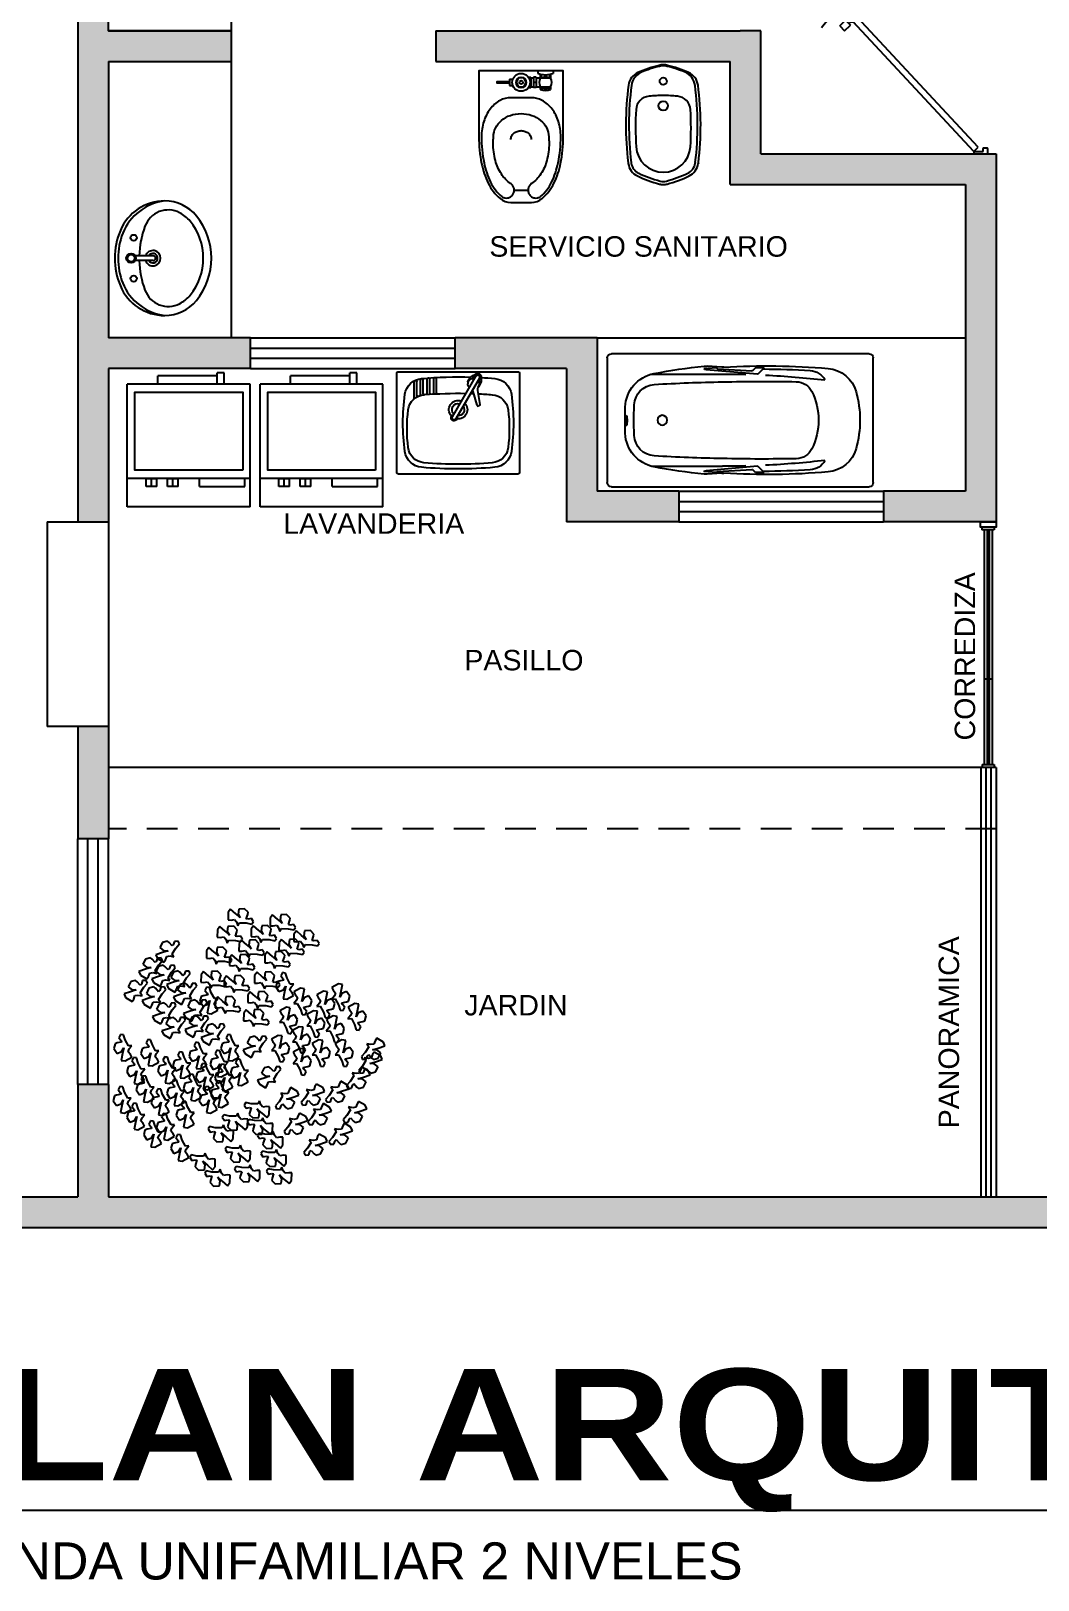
# Model space of a CAD drawing. Header units: inches. Extents: x -370 to 18, y -197 to 199.
# Drawn here: x -100.06 to -95.14, y -26.18 to -18.61 of the extents above; entities that cross this region are included whole.
import ezdxf

# ---------------------------------------------------------------- set-up
doc = ezdxf.new("R2010")
doc.units = ezdxf.units.IN
doc.header["$MEASUREMENT"] = 0
doc.linetypes.add('DASHED', pattern=[0.75, 0.5, -0.25])
doc.linetypes.add('RAYITAS', pattern=[0.375, 0.25, -0.125])
for name, color, linetype in [('artefactos', 1, 'Continuous'), ('aux2', 194, 'Continuous'), ('MUEBLES', 7, 'Continuous'), ('vent', 3, 'Continuous')]:
    doc.layers.add(name, color=color, linetype=linetype)
doc.styles.add('1', font='arial.ttf')
doc.styles.add('2', font='')
doc.styles.get("Standard").update_dxf_attribs({"font": 'arial.ttf'})
doc.styles.get('2').set_extended_font_data('Arial Black')

# ---------------------------------------------------------------- blocks, each defined once
blk = doc.blocks.new('*U72')
at = {"color": 13}
blk.add_line((0, 0), (17.7983, 0), dxfattribs=at)
at = {"color": 1, "linetype": 'Continuous', "style": '2'}
blk.add_attdef('TITULO', (0.3082, 0.1618), '', height=0.6, dxfattribs=at)
at = {"color": 2, "style": '1'}
blk.add_attdef('ESCALA', (15.306, -0.3105), '', height=0.2, dxfattribs=at)
at = {"color": 2, "linetype": 'Continuous', "style": '1'}
blk.add_attdef('DESCRIPCION', (0.3082, -0.3731), '', height=0.2, dxfattribs=at)
blk = doc.blocks.new('BC-P3')
at = {"color": 1}
for p, q in [((-0.352, 0), (0.352, 0)), ((-0.375, -1.477), (-0.375, -0.023)), ((0.375, -0.023), (0.375, -1.477)), ((-0.26, -0.2499), (-0.26, -0.65)), ((0.26, -0.2499), (0.26, -0.65)), ((-0.2989, -0.646), (-0.3045, -0.5624)), ((-0.2953, -0.6154), (-0.2892, -0.5454)), ((-0.2892, -0.5454), (-0.2878, -0.546)), ((-0.2596, -0.8467), (-0.2848, -0.5585)), ((0.2596, -0.8467), (0.2848, -0.5585)), ((0.2892, -0.5454), (0.2878, -0.546)), ((0.2953, -0.6154), (0.2892, -0.5454)), ((0.2989, -0.646), (0.3045, -0.5624)), ((-0.2953, -0.6154), (-0.2899, -0.6208)), ((-0.2893, -0.622), (-0.2783, -0.8155)), ((0.2893, -0.622), (0.2783, -0.8155)), ((0.2953, -0.6154), (0.2899, -0.6208)), ((-0.2953, -0.8354), (-0.28, -0.8201)), ((-0.2953, -0.8854), (-0.2953, -0.8354)), ((-0.2953, -0.8854), (-0.2613, -0.8514)), ((0.2953, -0.8854), (0.2613, -0.8514)), ((0.2953, -0.8354), (0.28, -0.8201)), ((0.2953, -0.8854), (0.2953, -0.8354)), ((0.352, -1.5), (-0.352, -1.5))]:
    blk.add_line(p, q, dxfattribs=at)
blk.add_lwpolyline([(-0.0257, -0.1082, 0.338364), (-0.0251, -0.1089, 0.038384), (-0.0177, -0.1104, 0.0164), (-0.0096, -0.111, 0.011665), (0.0018, -0.1113, 0.011665), (0.0131, -0.111, 0.0164), (0.0212, -0.1104, 0.038384), (0.0287, -0.1089, 0.338364), (0.0293, -0.1082, 0.338364), (0.0287, -0.1074, 0.038384), (0.0212, -0.106, 0.0164), (0.0131, -0.1053, 0.011665), (0.0018, -0.1051, 0.011665), (-0.0096, -0.1053, 0.0164), (-0.0177, -0.106, 0.038384), (-0.0251, -0.1074, 0.338364)], format="xyb", close=True, dxfattribs=at)
blk.add_circle((0, -0.31), 0.0275, dxfattribs=at)
for centre, radius, start, end in [((-0.352, -0.023), 0.023, 90, 180), ((0.352, -0.023), 0.023, 0, 90), ((-0.0667, -0.3012), 0.2, 92.12388, 168.98385), ((-0.0815, -0.2718), 0.12, 92.55385, 176.46704), ((0, -2.1), 1.95, 90, 92.55385), ((0, -2.1), 2, 90, 92.12388), ((0, -2.1), 2, 87.87612, 90), ((0, -2.1), 1.95, 87.44615, 90), ((0.0667, -0.3012), 0.2, 11.01615, 87.87612), ((0.0815, -0.2718), 0.12, 3.53296, 87.44615), ((2.6769, -0.8354), 2.9952, 168.98385, 174.45872), ((7.9619, -0.7684), 8.1788, 176.46704, 179.17039), ((-7.9619, -0.7684), 8.1788, 0.82961, 3.53296), ((-2.6769, -0.8354), 2.9952, 5.54128, 11.01615), ((-0.2047, -0.5558), 0.1, 174.45872, 183.78321), ((-0.2885, -0.5478), 0.002, 12.28041, 69.25291), ((-0.3843, -0.5687), 0.1, 4.12515, 12.28041), ((0.3843, -0.5687), 0.1, 167.71959, 175.87485), ((0.2885, -0.5478), 0.002, 110.74709, 167.71959), ((0.2047, -0.5558), 0.1, 356.21679, 5.54128), ((3.6679, -0.9028), 3.9744, 176.4609, 184.94181), ((-0.3887, -0.6519), 0.09, 356.4609, 3.78321), ((-0.2913, -0.6222), 0.002, 5, 45.7989), ((4.7424, -0.6539), 5.0024, 179.95577, 181.46375), ((8.359, -0.8804), 8.5781, 178.46078, 181.23964), ((-8.359, -0.8804), 8.5781, 358.76036, 1.53922), ((-4.7424, -0.6539), 5.0024, 358.53625, 0.04423), ((0.2913, -0.6222), 0.002, 134.2011, 175), ((-3.6679, -0.9028), 3.9744, 355.05819, 3.5391), ((0.3887, -0.6519), 0.09, 176.21679, 183.5391), ((-0.2843, -0.8159), 0.006, 315, 3.25052), ((-0.2655, -0.8472), 0.006, 315, 5), ((0.2655, -0.8472), 0.006, 175, 225), ((0.2843, -0.8159), 0.006, 176.74948, 225), ((4.3506, -0.8512), 4.6397, 180.34512, 183.62539), ((4.7424, -0.6539), 5.0024, 182.73477, 186.58735), ((-4.7424, -0.6539), 5.0024, 353.41265, 357.26523), ((-4.3506, -0.8512), 4.6397, 356.37461, 359.65488), ((-0.1171, -1.0638), 0.1, 181.23964, 243.87909), ((0.1171, -1.0638), 0.1, 296.12091, 358.76036), ((-0.1799, -1.1395), 0.1, 182.91722, 241.94627), ((0, -0.825), 0.366, 243.87909, 270), ((0, -0.825), 0.366, 270, 296.12091), ((0.1799, -1.1395), 0.1, 298.05373, 357.08278), ((-0.1124, -1.2297), 0.18, 184.94181, 254.47903), ((0.1124, -1.2297), 0.18, 285.52097, 355.05819), ((-0.352, -1.477), 0.023, 180, 270), ((0, -0.825), 0.6, 254.47903, 270), ((0, -0.825), 0.6, 270, 285.52097), ((0.352, -1.477), 0.023, 270, 0)]:
    blk.add_arc(centre, radius, start, end, dxfattribs=at)
blk = doc.blocks.new('videt')
at = {"layer": 'artefactos', "color": 1}
blk.add_line((0.0239, 0.2899), (-0.0436, 0.2899), dxfattribs=at)
for points in [[(0.1964, 0.0288, 0.049648), (0.1834, 0.1591, 0.06346), (0.1506, 0.2564, 0.103485), (0.0927, 0.3312, 0.178458), (0.0401, 0.3506), (-0.0599, 0.3506, 0.178458), (-0.1124, 0.3312, 0.103485), (-0.1703, 0.2564, 0.06346), (-0.2031, 0.1591, 0.049648), (-0.2161, 0.0288), (-0.2161, -0.2931), (0.1964, -0.2931)], [(-0.1043, 0.3217, 0.103485), (-0.1591, 0.2509, 0.06346), (-0.1909, 0.1566, 0.049648), (-0.2036, 0.0288, 0.075858), (-0.1922, -0.0463, 0.086069), (-0.1615, -0.106, 0.105985), (-0.1127, -0.1483, 0.126201), (-0.0599, -0.1618), (0.0401, -0.1618, 0.126201), (0.0929, -0.1483, 0.105985), (0.1418, -0.106, 0.086069), (0.1724, -0.0463, 0.075858), (0.1839, 0.0288, 0.049648), (0.1712, 0.1566, 0.06346), (0.1394, 0.2509, 0.103485), (0.0846, 0.3217, 0.097511), (0.0705, 0.3277, 0.09808), (0.0553, 0.3278, 0.098895), (0.0412, 0.322, 0.099479), (0.0304, 0.3114, 0.099479), (0.0246, 0.2974, 0.098895), (0.0247, 0.2822, 0.09808), (0.0305, 0.2682, 0.097511), (0.0414, 0.2574, -0.102445), (0.0867, 0.2111, -0.077884), (0.1156, 0.1456, -0.065096), (0.1267, 0.0607, -0.024284), (0.1251, 0.0288, -0.115331), (0.1153, -0.0135, -0.103946), (0.0856, -0.0512, -0.091071), (0.0428, -0.0754, -0.083675), (-0.0099, -0.0843, -0.083675), (-0.0626, -0.0754, -0.091071), (-0.1053, -0.0512, -0.103946), (-0.135, -0.0135, -0.115331), (-0.1449, 0.0288, -0.024284), (-0.1464, 0.0607, -0.065096), (-0.1353, 0.1456, -0.077884), (-0.1064, 0.2111, -0.102445), (-0.0611, 0.2574, 0.097511), (-0.0503, 0.2682, 0.09808), (-0.0444, 0.2822, 0.098895), (-0.0444, 0.2974, 0.099479), (-0.0502, 0.3114, 0.099479), (-0.0609, 0.322, 0.098895), (-0.075, 0.3278, 0.09808), (-0.0902, 0.3277, 0.097511)]]:
    blk.add_lwpolyline(points, format="xyb", close=True, dxfattribs=at)
blk.add_lwpolyline([(0.0401, 0.0429, -0.111064), (0.0364, 0.0264, -0.102841), (0.0255, 0.0119, -0.093011), (0.0096, 0.0026, -0.087082), (-0.0099, -0.0009, -0.087082), (-0.0293, 0.0026, -0.093011), (-0.0452, 0.0119, -0.102841), (-0.0562, 0.0264, -0.111064), (-0.0599, 0.0429, -0.111064)], format="xyb", dxfattribs=at)
at = {"layer": 'aux2', "color": 1}
for p, q in [((-0.1536, -0.2152), (-0.1536, -0.2027)), ((-0.0829, -0.2152), (-0.1536, -0.2152)), ((-0.1505, -0.2058), (-0.1505, -0.2012)), ((-0.1349, -0.209), (-0.1474, -0.209)), ((-0.1317, -0.2058), (-0.1317, -0.1966)), ((-0.1255, -0.2058), (-0.1255, -0.1966)), ((-0.1099, -0.209), (-0.1224, -0.209)), ((-0.1067, -0.2058), (-0.1067, -0.2012)), ((-0.1036, -0.2152), (-0.1036, -0.2027)), ((-0.0829, -0.2121), (-0.0704, -0.2121)), ((-0.0829, -0.2616), (-0.0829, -0.2121)), ((-0.0704, -0.2616), (-0.0704, -0.2121)), ((-0.0579, -0.2152), (-0.0704, -0.2152)), ((-0.0459, -0.2121), (-0.0579, -0.2121)), ((-0.0579, -0.2616), (-0.0579, -0.2121)), ((0.0465, -0.2215), (0.0311, -0.2215)), ((0.0465, -0.2523), (0.0465, -0.2215)), ((-0.1661, -0.2931), (-0.1661, -0.2806)), ((-0.1661, -0.2931), (-0.0911, -0.2931)), ((-0.0829, -0.2585), (-0.1536, -0.2585)), ((-0.1536, -0.2771), (-0.1536, -0.2585)), ((-0.1505, -0.2765), (-0.1505, -0.2648)), ((-0.1349, -0.2616), (-0.1474, -0.2616)), ((-0.1317, -0.2744), (-0.1317, -0.2648)), ((-0.1255, -0.2744), (-0.1255, -0.2648)), ((-0.1099, -0.2616), (-0.1224, -0.2616)), ((-0.1067, -0.2765), (-0.1067, -0.2648)), ((-0.1036, -0.2771), (-0.1036, -0.2585)), ((-0.0911, -0.2931), (-0.0911, -0.2806)), ((-0.0829, -0.2369), (-0.0704, -0.2369)), ((-0.0829, -0.2616), (-0.0704, -0.2616)), ((-0.0579, -0.2585), (-0.0704, -0.2585)), ((-0.0459, -0.2616), (-0.0579, -0.2616)), ((0.0465, -0.2523), (0.0311, -0.2523)), ((0.0496, -0.2337), (0.1058, -0.2337)), ((0.0496, -0.24), (0.1058, -0.24))]:
    blk.add_line(p, q, dxfattribs=at)
blk.add_lwpolyline([(-0.0349, -0.2369), (-0.0224, -0.2585), (0.0026, -0.2585), (0.0151, -0.2369), (0.0026, -0.2152), (-0.0224, -0.2152)], close=True, dxfattribs=at)
for centre, radius in [((-0.0099, -0.2369), 0.0437), ((-0.0099, -0.2355), 0.025), ((-0.0099, -0.2369), 0.025), ((-0.0099, -0.2369), 0.00855)]:
    blk.add_circle(centre, radius, dxfattribs=at)
for centre, radius, start, end in [((-0.1192, -0.2369), 0.0406, 147.79517, 212.20483), ((-0.1286, -0.2496), 0.0531, 61.92751, 118.07249), ((-0.1474, -0.2058), 0.00312, 180, 270), ((-0.1349, -0.2058), 0.00312, 270, 0), ((-0.1224, -0.2058), 0.00312, 180, 270), ((-0.1099, -0.2058), 0.00312, 270, 0), ((-0.138, -0.2369), 0.0406, 327.79577, 32.20423), ((-0.1286, -0.39), 0.1156, 71.07536, 108.92464), ((-0.1474, -0.2648), 0.00312, 90, 180), ((-0.1349, -0.2648), 0.00312, 0, 90), ((-0.1224, -0.2648), 0.00312, 90, 180), ((-0.1099, -0.2648), 0.00312, 0, 90), ((0.0496, -0.2306), 0.00312, 180, 270), ((0.0496, -0.2431), 0.00312, 90, 180), ((0.1058, -0.2369), 0.00312, 270, 90)]:
    blk.add_arc(centre, radius, start, end, dxfattribs=at)
blk = doc.blocks.new('lo')
at = {"layer": 'artefactos', "color": 1, "linetype": 'Continuous'}
for p, q in [((0.0359, 0.0116), (0.1244, 0.0116)), ((0.0359, -0.0116), (0.1244, -0.0116))]:
    blk.add_line(p, q, dxfattribs=at)
at = {"layer": 'artefactos', "color": 1}
blk.add_lwpolyline([(-0.1752, -0.2061, 0.225897), (-0.02, -0.28, 0.302325), (0.1968, -0.1357, 0.099436), (0.224, 0, 0.099436), (0.1968, 0.1357, 0.302325), (-0.02, 0.28, 0.225897), (-0.1752, 0.2061, 0.172204), (-0.2484, 0, 0.172204)], format="xyb", close=True, dxfattribs=at)
blk.add_lwpolyline([(-0.1442, 0.1809, 0.172204), (-0.2084, 0, 0.172204), (-0.1442, -0.1809)], format="xyb", dxfattribs=at)
at = {"layer": 'artefactos', "color": 1, "linetype": 'Continuous'}
blk.add_circle((0.1445, 0), 0.0233, dxfattribs=at)
at = {"layer": 'artefactos', "color": 1}
for centre, radius, start, end in [((-0.0536, 0.0242), 0.258, 82.50469, 82.50469), ((-0.0536, -0.0243), 0.258, 277.49531, 277.49531), ((-0.0375, 0.1143), 0.1215, 20.35846, 117.06899), ((-0.02, 0.08), 0.16, 117.069, 140.91709), ((-0.3455, 0), 0.45, 1.48123, 20.35846), ((-0.3455, 0), 0.45, 339.64154, 358.51845), ((-0.02, -0.08), 0.16, 219.08291, 242.931), ((-0.0375, -0.1143), 0.1215, 242.93101, 339.64154)]:
    blk.add_arc(centre, radius, start, end, dxfattribs=at)
at = {"layer": 'artefactos', "color": 1, "linetype": 'Continuous'}
blk.add_arc((0.0359, 0), 0.0116, 90, 270, dxfattribs=at)
at = {"layer": 'aux2', "color": 1}
for centre, radius in [((0.1315, 0.1), 0.015), ((0.1445, 0), 0.0175), ((0.1315, -0.1), 0.015)]:
    blk.add_circle(centre, radius, dxfattribs=at)
for centre, radius, start, end in [((-0.0536, 0.0242), 0.258, 22.17926, 82.50469), ((-0.1275, 0), 0.3355, 0, 21.25325), ((0.0375, 0), 0.0375, 18.07084, 341.92501), ((0.0375, 0), 0.023, 30.38108, 329.61146), ((-0.1275, 0), 0.3355, 338.74675, 0), ((-0.0536, -0.0243), 0.258, 277.49531, 337.82074)]:
    blk.add_arc(centre, radius, start, end, dxfattribs=at)
blk = doc.blocks.new('*U41')
at = {"layer": 'artefactos', "color": 1}
for p, q in [((0.0113, 0.0338), (0.7171, 0.6895)), ((0.6248, 0.6892), (0.6007, 0.6651)), ((0.6248, 0.6892), (0.6528, 0.6612)), ((0.7383, 0.6683), (0.7171, 0.6895)), ((0.0325, 0.0125), (0.7383, 0.6683)), ((0.6007, 0.6651), (0.6287, 0.6371)), ((0.6528, 0.6612), (0.6287, 0.6371)), ((0.675, 0.6532), (0.6367, 0.6149)), ((0.6367, 0.6149), (0.6396, 0.6121)), ((0.7019, 0.6262), (0.6637, 0.588)), ((0.675, 0.6532), (0.6778, 0.6503)), ((0.7019, 0.6262), (0.699, 0.6291)), ((0.6637, 0.588), (0.6608, 0.5908)), ((0.7099, 0.604), (0.6858, 0.5799)), ((0.7138, 0.552), (0.6858, 0.5799)), ((0.7379, 0.5761), (0.7099, 0.604)), ((0.7379, 0.5761), (0.7138, 0.552)), ((0, 0.0308), (0, -0.0308)), ((0.0083, 0.0338), (0.003, 0.0338)), ((0.0113, 0.0338), (0.0325, 0.0125)), ((0.0113, 0.0308), (0.0113, -0.0112)), ((0.9887, 0.0308), (0.9887, -0.0112)), ((0.9917, 0.0338), (0.997, 0.0338)), ((1, 0.0308), (1, -0.0308)), ((0.0252, -0.0338), (0.003, -0.0338)), ((0.0113, -0.0112), (0.0252, -0.0112)), ((0.0282, -0.0142), (0.0282, -0.0308)), ((0.9718, -0.0142), (0.9718, -0.0308)), ((0.9887, -0.0112), (0.9748, -0.0112)), ((0.9748, -0.0338), (0.997, -0.0338))]:
    blk.add_line(p, q, dxfattribs=at)
at = {"layer": 'artefactos', "color": 1, "linetype": 'RAYITAS', "ltscale": 0.15}
blk.add_arc((0.0613, 0.0338), 0.9279, 0, 53.32906, dxfattribs=at)
at = {"layer": 'artefactos', "color": 1}
for centre, radius, start, end in [((0.6244, 0.6291), 0.0188, 310.96801, 53.15744), ((0.6608, 0.6655), 0.0188, 216.84256, 319.03199), ((0.7142, 0.6121), 0.0188, 130.96801, 233.15744), ((0.6778, 0.5757), 0.0188, 36.84256, 139.03199), ((0.003, 0.0308), 0.003, 90, 180), ((0.0083, 0.0308), 0.003, 0, 90), ((0.9917, 0.0308), 0.003, 90, 180), ((0.997, 0.0308), 0.003, 0, 90), ((0.003, -0.0308), 0.003, 180, 270), ((0.0252, -0.0142), 0.003, 0, 90), ((0.0252, -0.0308), 0.003, 270, 0), ((0.9748, -0.0142), 0.003, 90, 180), ((0.9748, -0.0308), 0.003, 180, 270), ((0.997, -0.0308), 0.003, 270, 0)]:
    blk.add_arc(centre, radius, start, end, dxfattribs=at)
blk = doc.blocks.new('AQ-BI')
at = {"layer": 'artefactos', "color": 1}
for p, q in [((-0.1716, -0.5189), (-0.1711, -0.5229)), ((-0.1567, -0.517), (-0.1562, -0.5211)), ((0.1567, -0.517), (0.1562, -0.5211)), ((0.1716, -0.5189), (0.1711, -0.5229))]:
    blk.add_line(p, q, dxfattribs=at)
for centre, radius in [((0, -0.12), 0.0175), ((0, -0.24), 0.023)]:
    blk.add_circle(centre, radius, dxfattribs=at)
for centre, radius, start, end in [((0.1222, -0.6253), 0.6, 103.72191, 114.20036), ((0.1222, -0.6253), 0.595, 103.72191, 112.59299), ((0, -0.125), 0.085, 90, 103.72191), ((0, -0.125), 0.08, 90, 103.72191), ((0, -0.125), 0.085, 76.27809, 90), ((0, -0.125), 0.08, 76.27809, 90), ((-0.1222, -0.6253), 0.595, 67.40701, 76.27809), ((-0.1222, -0.6253), 0.6, 65.79964, 76.27809), ((1.3171, -0.3349), 1.5, 172.48127, 187.04592), ((-0.091, -0.151), 0.08, 114.20036, 171.11007), ((1.3171, -0.3349), 1.485, 172.48127, 187.04592), ((-0.091, -0.151), 0.065, 170.69398, 171.11007), ((-0.0757, -0.1498), 0.08, 112.59299, 173.29929), ((0.0757, -0.1498), 0.08, 6.70071, 67.40701), ((0.091, -0.151), 0.08, 8.88993, 65.79964), ((-1.3171, -0.3349), 1.485, 352.95408, 7.51873), ((-1.3171, -0.3349), 1.5, 352.95408, 7.51873), ((-0.063, -0.2632), 0.07, 95.04662, 176.57724), ((0, -0.89), 0.7, 90, 95.66988), ((0, -0.89), 0.7, 84.33012, 90), ((0.063, -0.2632), 0.07, 3.42276, 84.95338), ((1.3644, -0.3485), 1.5, 176.57724, 183.50077), ((-1.3644, -0.3485), 1.5, 356.49923, 3.42276), ((0, -0.432), 0.133, 183.50077, 270), ((0, -0.432), 0.133, 270, 356.49923), ((-0.092, -0.511), 0.08, 188.57214, 244.40201), ((-0.092, -0.511), 0.065, 188.57214, 244.40201), ((0.092, -0.511), 0.065, 295.59799, 351.42786), ((0.092, -0.511), 0.08, 295.59799, 351.42786), ((0.1327, -0.042), 0.6, 244.40201, 255.36258), ((0.1327, -0.042), 0.585, 244.40201, 255.36258), ((-0.1327, -0.042), 0.585, 284.63742, 295.59799), ((-0.1327, -0.042), 0.6, 284.63742, 295.59799), ((0, -0.55), 0.075, 255.36258, 270), ((0, -0.55), 0.06, 255.36258, 270), ((0, -0.55), 0.06, 270, 284.63742), ((0, -0.55), 0.075, 270, 284.63742)]:
    blk.add_arc(centre, radius, start, end, dxfattribs=at)
blk = doc.blocks.new('lava_pl')
at = {"layer": 'artefactos'}
for p, q in [((-0.6, 0.6), (-0.6, 0)), ((-0.6, 0.6), (0, 0.6)), ((0, 0.6), (0, 0)), ((-0.6, 0.4614), (0, 0.4614)), ((-0.5739, 0.5004), (-0.5739, 0.4614)), ((-0.3522, 0.5004), (-0.5739, 0.5004)), ((-0.3522, 0.5004), (-0.3522, 0.4614)), ((-0.2478, 0.5004), (-0.1957, 0.5004)), ((-0.2478, 0.5004), (-0.2478, 0.4629)), ((-0.2478, 0.4629), (-0.1957, 0.4629)), ((-0.2217, 0.5004), (-0.2217, 0.4629)), ((-0.1957, 0.5004), (-0.1957, 0.4629)), ((-0.1435, 0.5004), (-0.0913, 0.5004)), ((-0.1435, 0.5004), (-0.1435, 0.4629)), ((-0.1435, 0.4629), (-0.0913, 0.4629)), ((-0.1174, 0.5004), (-0.1174, 0.4629)), ((-0.0913, 0.5004), (-0.0913, 0.4629)), ((-0.6, 0), (0, 0)), ((-0.4726, 0), (-0.4726, -0.0548)), ((-0.4385, 0), (-0.4385, -0.0548)), ((-0.4726, -0.0548), (-0.4385, -0.0548)), ((-0.4385, 0), (-0.4385, -0.04)), ((-0.4385, -0.04), (-0.1487, -0.04)), ((-0.1487, 0), (-0.1487, -0.04))]:
    blk.add_line(p, q, dxfattribs=at)
blk.add_lwpolyline([(-0.564, 0.4207), (-0.0371, 0.4207), (-0.0371, 0.0402), (-0.564, 0.0402)], close=True, dxfattribs=at)
blk = doc.blocks.new('lavamanos tlimpio')
at = {"layer": 'artefactos'}
for p, q in [((10.65, -10.26), (10.65, -3.47)), ((11.95, -10.39), (11.95, -3.47)), ((13.85, -10.44), (13.85, -3.68)), ((15.15, -10.61), (15.15, -3.68)), ((17.05, -10.69), (17.05, -3.94)), ((18.35, -11.13), (18.35, -3.94)), ((20.25, -11.49), (20.25, -4.83)), ((21.55, -13.01), (21.55, -4.83))]:
    blk.add_line(p, q, dxfattribs=at)
blk.add_lwpolyline([(30, -49.2), (30, -0.8, 0.414214), (29.2, 0), (-29.2, 0, 0.414214), (-30, -0.8), (-30, -49.2, 0.414214), (-29.2, -50), (29.2, -50, 0.414214)], format="xyb", close=True, dxfattribs=at)
for points in [[(-6.29, -2.55, 0.16165), (-7.76, -1.57), (-9.06, -0.79, 0.405288), (-11.23, -2.04), (-11.2, -3.52, 0.262176), (-10.54, -6.18)], [(-9.65, -4.28, 0.344116), (-9.69, -7.67), (-9.51, -8.26, -0.110943), (-9.46, -9.14), (-10.56, -16.01, 0.394589), (-10.1, -16.69), (-9.96, -16.72)], [(-5.35, -7.72, 0.68313), (-7.91, -3.28)], [(-6.85, -9.13, 0.076052), (-7.11, -9.68), (-9.12, -16.34, -0.394589), (-9.83, -16.75), (-9.96, -16.72)]]:
    blk.add_lwpolyline(points, format="xyb", dxfattribs=at)
for points in [[(-10.54, -6.18), (-9.88, -7.38)], [(-10.37, -3.04), (1.13, -22.95)], [(-8.63, -2.04), (2.87, -21.95)]]:
    blk.add_lwpolyline(points, dxfattribs=at)
for centre, radius, start, end in [((-17.1, -12.27), 9, 95.13796, 171.95689), ((0, -202.5), 200, 93.21408, 95.13796), ((-9.5, -2.54), 1.5, 9.298, 247.80454), ((-9.5, -2.54), 1, 30, 210), ((-7.54, -5), 2.75, 152.27935, 192.5302), ((-7.54, -5), 2.75, 351.57883, 108.85895), ((0, -202.5), 200, 84.86204, 91.79155), ((11.3, -3.47), 0.65, 0.00005, 179.99995), ((14.5, -3.68), 0.65, 0.00003, 179.99997), ((17.7, -3.94), 0.65, 0.00002, 179.99998), ((17.1, -12.27), 9, 8.04311, 84.86204), ((20.9, -4.83), 0.65, 0.00003, 179.99994), ((73, -25), 100, 171.95689, 188.04311), ((-15.99, -19.67), 8.5, 94.79116, 172.93355), ((0, -210.5), 200, 92.78428, 94.79116), ((0, -210.5), 200, 91.72044, 92.11947), ((0, -210.5), 200, 85.2728, 91.06782), ((0, -18.5), 4.5, 316.1452, 110.34382), ((10.15, -10.26), 0.5, 267.09825, 0), ((12.45, -10.39), 0.5, 180, 266.43994), ((13.35, -10.44), 0.5, 266.18222, 0), ((15.65, -10.61), 0.5, 180, 265.52323), ((15.99, -19.67), 8.5, 7.06645, 86.71255), ((16.55, -10.69), 0.5, 266.46373, 0), ((18.85, -11.13), 0.5, 180, 251.50415), ((19.75, -11.49), 0.5, 245.33979, 0), ((22.05, -13.01), 0.5, 180, 227.71711), ((-73, -25), 100, 351.95689, 8.04311), ((50, -27.85), 75, 172.93355, 187.06645), ((0, -18.5), 4.5, 136.06389, 277.51128), ((0, -18.5), 3, 144.52332, 275.47668), ((0, -18.5), 3, 314.5724, 105.4276), ((2, -22.45), 1.5, 161.81031, 78.18969), ((2, -22.45), 1, 210, 30), ((-50, -27.85), 75, 352.93355, 7.06645), ((-15.99, -36.03), 8.5, 187.06645, 265.20884), ((15.99, -36.03), 8.5, 274.79116, 352.93355), ((-17.1, -37.73), 9, 188.04311, 264.86204), ((0, 154.8), 200, 265.20884, 274.79116), ((17.1, -37.73), 9, 275.13796, 351.95689), ((0, 152.5), 200, 264.86204, 275.13796)]:
    blk.add_arc(centre, radius, start, end, dxfattribs=at)
blk = doc.blocks.new('BRANCHS', base_point=(1.4853, 0.588))
for p, q in [((1.4971, 0.6014), (1.4858, 0.588)), ((1.5146, 0.6522), (1.4864, 0.6366)), ((1.4864, 0.6366), (1.4921, 0.6254)), ((1.4921, 0.6254), (1.5019, 0.6135)), ((1.5019, 0.6135), (1.4971, 0.6014)), ((1.5313, 0.6501), (1.5146, 0.6522)), ((1.5199, 0.5964), (1.5255, 0.6211)), ((1.5292, 0.6122), (1.5199, 0.5964)), ((1.5255, 0.6211), (1.5313, 0.6501)), ((1.5487, 0.6203), (1.5292, 0.6122)), ((1.5622, 0.5996), (1.5487, 0.6203)), ((1.5568, 0.5791), (1.5622, 0.5996)), ((1.4858, 0.588), (1.5005, 0.5883)), ((1.5005, 0.5883), (1.5139, 0.5633)), ((1.5139, 0.5633), (1.5211, 0.5412)), ((1.5211, 0.5412), (1.5336, 0.5396)), ((1.5291, 0.572), (1.5482, 0.5759)), ((1.5308, 0.5654), (1.5291, 0.572)), ((1.5407, 0.5536), (1.5308, 0.5654)), ((1.5336, 0.5396), (1.5407, 0.5536)), ((1.5482, 0.5759), (1.5568, 0.5791))]:
    blk.add_line(p, q)
blk = doc.blocks.new('A$C26DE234E')
at = {"xscale": 3, "yscale": 3, "zscale": 3}
for p, rotation in [((1.587, 3.314), 60.00000000000001), ((1.449, 3.092), 60.00000000000001), ((1.88, 3.102), 60.00000000000001), ((2.122, 3.24), 60.00000000000001), ((0.774, 2.92), 120), ((1.725, 2.917), 60.00000000000001), ((2.234, 2.926), 60.00000000000001), ((2.424, 3.037), 60.00000000000001), ((0.558, 2.708), 120), ((1.311, 2.825), 60.00000000000001), ((1.604, 2.732), 60.00000000000001), ((2.053, 2.769), 60.00000000000001), ((0.722, 2.615), 120), ((0.912, 2.541), 120), ((1.242, 2.52), 60.00000000000001), ((1.923, 2.51), 60.00000000000001), ((0.368, 2.421), 120), ((0.601, 2.338), 120), ((0.998, 2.384), 120), ((1.535, 2.464), 60.00000000000001), ((2.3, 2.573), 180), ((0.731, 2.135), 120), ((1.127, 2.172), 120), ((1.334, 2.388), 180), ((1.423, 2.196), 60.00000000000001), ((1.837, 2.261), 60.00000000000001), ((0.851, 1.95), 120), ((1.145, 1.968), 120), ((1.785, 2.03), 60.00000000000001), ((1.352, 1.867), 120), ((1.886, 1.71), 120), ((0.239, 1.787), 180), ((0.584, 1.723), 180), ((1.196, 1.686), 180), ((1.602, 1.787), 180), ((3.228, 1.812), 299.9999999999999), ((0.403, 1.492), 180), ((0.8, 1.501), 180), ((0.989, 1.566), 180), ((1.464, 1.584), 180), ((1.723, 1.473), 180), ((2.067, 1.322), 120), ((3.194, 1.637), 299.9999999999999), ((0.524, 1.261), 180), ((1.127, 1.279), 180), ((1.283, 1.418), 180), ((1.524, 1.408), 180), ((3.039, 1.443), 299.9999999999999), ((0.231, 1.122), 180), ((0.714, 1.094), 180), ((0.912, 1.214), 180), ((1.326, 1.122), 180), ((1.472, 1.196), 180), ((2.133, 1.184), 299.9999999999999), ((2.461, 1.23), 299.9999999999999), ((2.771, 1.267), 299.9999999999999), ((0.403, 0.91), 180), ((1.033, 0.937), 180), ((1.587, 0.929), 240), ((1.863, 1.086), 240), ((2.547, 0.981), 299.9999999999999), ((2.996, 1.009), 299.9999999999999), ((0.619, 0.688), 180), ((0.782, 0.78), 180), ((1.406, 0.781), 240), ((1.906, 0.873), 240), ((2.245, 0.861), 299.9999999999999), ((2.814, 0.731), 299.9999999999999), ((0.964, 0.512), 180), ((1.622, 0.522), 240), ((2.036, 0.698), 240), ((2.495, 0.593), 299.9999999999999), ((1.173, 0.42), 240), ((2.079, 0.467), 240), ((1.363, 0.217), 240), ((1.743, 0.273), 240), ((2.148, 0.245), 240)]:
    blk.add_blockref('BRANCHS', p, dxfattribs=dict(at, rotation=rotation))
for p in [(2.78, 2.382), (2.297, 2.326), (2.59, 2.289), (2.116, 2.086), (2.461, 2.04), (2.987, 2.132), (2.28, 1.837), (2.711, 1.975), (2.012, 1.726), (2.53, 1.67), (2.823, 1.67), (2.288, 1.559)]:
    blk.add_blockref('BRANCHS', p, dxfattribs=at)

msp = doc.modelspace()

# ---------------------------------------------------------------- hatches: boundary and pattern name
h = msp.add_hatch(color=256)
h.dxf.hatch_style = 1
h.paths.add_polyline_path([(-102.82942, -14.45883), (-102.97942, -14.45883), (-102.97942, -24.45883), (-84.82942, -24.45883), (-84.82942, -24.30883), (-86.64304, -24.30883), (-86.64313, -24.30899), (-86.63621, -24.328), (-86.62697, -24.33983), (-86.59489, -24.33427), (-86.59572, -24.37476), (-86.60743, -24.39021), (-86.64301, -24.35887), (-86.64707, -24.39036), (-86.67557, -24.39189), (-86.69421, -24.37348), (-86.68403, -24.34299), (-86.69158, -24.3409), (-86.70908, -24.34393), (-86.71888, -24.32881), (-86.70374, -24.30883), (-86.79497, -24.30883), (-86.79187, -24.31733), (-86.78263, -24.32916), (-86.75055, -24.32361), (-86.75138, -24.36409), (-86.76309, -24.37954), (-86.79867, -24.3482), (-86.80273, -24.37969), (-86.83123, -24.38123), (-86.84987, -24.36282), (-86.83969, -24.33232), (-86.84724, -24.33023), (-86.86474, -24.33326), (-86.88058, -24.30883), (-86.94844, -24.30883), (-86.93757, -24.33867), (-86.92834, -24.35049), (-86.89626, -24.34494), (-86.89709, -24.38543), (-86.90879, -24.40087), (-86.94437, -24.36954), (-86.94844, -24.40102), (-86.97693, -24.40256), (-86.99557, -24.38415), (-86.9854, -24.35365), (-86.99295, -24.35157), (-87.01044, -24.35459), (-87.03065, -24.32343), (-87.04982, -24.32446), (-87.06565, -24.30883), (-88.04356, -24.30883), (-88.04356, -23.70883), (-88.19356, -23.70883), (-88.19356, -24.30883), (-99.67942, -24.30883), (-99.67942, -23.75883), (-99.82942, -23.75883), (-99.82942, -24.30883), (-102.82942, -24.30883)])
h = msp.add_hatch(color=256)
h.dxf.hatch_style = 1
h.paths.add_polyline_path([(-99.67942, -15.45883), (-99.67942, -14.45883), (-99.82942, -14.45883), (-99.82942, -21.00883), (-99.67942, -21.00883), (-99.67942, -20.25883), (-98.98522, -20.25883), (-98.98522, -20.10883), (-99.67942, -20.10883), (-99.67942, -18.75883), (-99.07942, -18.75883), (-99.07942, -18.60883), (-99.67942, -18.60883), (-99.67942, -15.60883), (-98.58522, -15.60883), (-98.58522, -15.45883)])
h = msp.add_hatch(color=256)
h.dxf.hatch_style = 1
h.paths.add_polyline_path([(-95.34102, -19.20883), (-96.49102, -19.20883), (-96.49102, -18.60883), (-96.59102, -18.60883), (-98.07942, -18.60883), (-98.07942, -18.75883), (-96.64102, -18.75883), (-96.64102, -19.35883), (-95.49102, -19.35883), (-95.49102, -20.85883), (-95.89102, -20.85883), (-95.89102, -21.00883), (-95.34102, -21.00883)])
h = msp.add_hatch(color=256)
h.dxf.hatch_style = 1
h.paths.add_polyline_path([(-97.29102, -20.10883), (-97.98522, -20.10883), (-97.98522, -20.25883), (-97.44102, -20.25883), (-97.44102, -21.00883), (-96.89102, -21.00883), (-96.89102, -20.85883), (-97.29102, -20.85883)], flags=17)
h = msp.add_hatch(color=256)
h.dxf.hatch_style = 1
h.paths.add_polyline_path([(-99.67942, -22.00883), (-99.82942, -22.00883), (-99.82942, -22.55883), (-99.67942, -22.55883)])

# ---------------------------------------------------------------- linework, layer by layer
at = {"color": 4}
for p, q in [((-99.82942, -14.45883), (-99.82942, -21.00883)), ((-99.82942, -15.45883), (-99.82942, -21.00883)), ((-99.67942, -18.60883), (-99.07942, -18.60883)), ((-99.07942, -18.60883), (-99.07942, -18.75883)), ((-98.07942, -18.60883), (-98.07942, -18.75883)), ((-98.07942, -18.60883), (-96.59102, -18.60883)), ((-96.49102, -18.60883), (-96.59102, -18.60883)), ((-96.49102, -19.20883), (-96.49102, -18.60883)), ((-99.67942, -18.75883), (-99.07942, -18.75883)), ((-99.67942, -18.75883), (-99.67942, -20.10883)), ((-98.07942, -18.75883), (-96.64102, -18.75883)), ((-96.64102, -19.35883), (-96.64102, -18.75883)), ((-96.49102, -19.20883), (-95.34102, -19.20883)), ((-95.34102, -19.20883), (-95.34102, -21.00883)), ((-96.64102, -19.35883), (-95.49102, -19.35883)), ((-95.49102, -19.35883), (-95.49102, -20.85883)), ((-98.98522, -20.10883), (-99.67942, -20.10883)), ((-98.98522, -20.25883), (-98.98522, -20.10883)), ((-97.29102, -20.10883), (-97.98522, -20.10883)), ((-97.98522, -20.25883), (-97.98522, -20.10883)), ((-97.29102, -20.10883), (-97.29102, -20.85883)), ((-99.67942, -20.25883), (-99.67942, -21.00883)), ((-99.67942, -20.25883), (-99.67942, -20.85883)), ((-98.98522, -20.25883), (-99.67942, -20.25883)), ((-97.44102, -20.25883), (-97.98522, -20.25883)), ((-97.44102, -20.25883), (-97.44102, -21.00883)), ((-96.89102, -20.85883), (-97.29102, -20.85883)), ((-96.89102, -20.85883), (-96.89102, -21.00883)), ((-95.49102, -20.85883), (-95.89102, -20.85883)), ((-95.89102, -20.85883), (-95.89102, -21.00883)), ((-99.82942, -21.00883), (-99.67942, -21.00883)), ((-96.89102, -21.00883), (-97.44102, -21.00883)), ((-95.34102, -21.00883), (-95.89102, -21.00883)), ((-99.67942, -22.00883), (-99.82942, -22.00883)), ((-99.82942, -22.00883), (-99.82942, -22.55883)), ((-99.67942, -22.00883), (-99.67942, -22.55883)), ((-99.67942, -22.55883), (-99.82942, -22.55883)), ((-99.67942, -23.75883), (-99.82942, -23.75883)), ((-99.82942, -23.75883), (-99.82942, -24.30883)), ((-99.67942, -23.75883), (-99.67942, -24.30883)), ((-102.82942, -24.30883), (-99.82942, -24.30883)), ((-99.67942, -24.30883), (-88.19356, -24.30883)), ((-102.97942, -24.45883), (-84.82942, -24.45883))]:
    msp.add_line(p, q, dxfattribs=at)
at = {"color": 2}
for p, q in [((-99.07942, -18.75883), (-99.07942, -20.10883)), ((-97.29102, -20.10883), (-95.49102, -20.10883)), ((-98.98522, -20.15883), (-97.98522, -20.15883)), ((-98.98522, -20.20883), (-97.98522, -20.20883)), ((-96.89102, -20.90883), (-95.89102, -20.90883)), ((-96.89102, -20.95883), (-95.89102, -20.95883)), ((-95.35975, -21.77713), (-95.39975, -21.77713)), ((-99.77942, -23.75883), (-99.77942, -22.55883)), ((-99.72942, -23.75883), (-99.72942, -22.55883))]:
    msp.add_line(p, q, dxfattribs=at)
at = {"color": 1}
for p, q in [((-98.98522, -20.10883), (-97.98522, -20.10883)), ((-98.98522, -20.25883), (-97.98522, -20.25883)), ((-96.89102, -20.85883), (-95.89102, -20.85883)), ((-99.97942, -21.00883), (-99.97942, -22.00883)), ((-99.97942, -21.00883), (-99.82942, -21.00883)), ((-99.67942, -21.00883), (-99.67942, -22.00883)), ((-96.89102, -21.00883), (-95.89102, -21.00883)), ((-99.75442, -22.00883), (-99.97942, -22.00883)), ((-99.82942, -23.75883), (-99.82942, -22.55883)), ((-99.67942, -23.75883), (-99.67942, -22.55883))]:
    msp.add_line(p, q, dxfattribs=at)
at = {"color": 1, "ltscale": 0.3}
msp.add_line((-95.34102, -22.20883), (-99.67942, -22.20883), dxfattribs=at)
at = {"color": 3}
for p, q in [((-95.41602, -22.20883), (-95.41602, -24.30883)), ((-95.39102, -22.20883), (-95.39102, -24.30883)), ((-95.36602, -22.20883), (-95.36602, -24.30883)), ((-95.34102, -22.20883), (-95.34102, -24.30883))]:
    msp.add_line(p, q, dxfattribs=at)
at = {"color": 8, "linetype": 'DASHED', "ltscale": 0.3}
msp.add_line((-95.34102, -22.50883), (-99.67942, -22.50883), dxfattribs=at)
at = {"layer": 'MUEBLES', "color": 1}
msp.add_lwpolyline([(-99.67942, -15.60883), (-99.07942, -15.60883), (-99.07942, -18.60883), (-99.67942, -18.60883)], close=True, dxfattribs=at)
at = {"layer": 'MUEBLES', "color": 3}
msp.add_lwpolyline([(-95.34102, -21.00883), (-95.34102, -21.03383), (-95.41644, -21.03383), (-95.41644, -21.00883)], close=True, dxfattribs=at)
at = {"layer": 'vent', "color": 3, "linetype": 'Continuous'}
for p, q in [((-95.40974, -21.03383), (-95.40974, -21.04783)), ((-95.34974, -21.03383), (-95.40974, -21.03383)), ((-95.34974, -21.04783), (-95.40974, -21.04783)), ((-95.34974, -21.03383), (-95.34974, -21.04783))]:
    msp.add_line(p, q, dxfattribs=at)
at = {"layer": 'vent', "linetype": 'Continuous'}
for p, q in [((-95.39975, -21.04783), (-95.39975, -22.19483)), ((-95.38475, -21.04783), (-95.38475, -22.19483)), ((-95.37475, -21.04783), (-95.37475, -22.19483)), ((-95.35975, -21.04783), (-95.35975, -22.19483)), ((-95.40948, -22.19483), (-95.34948, -22.19483)), ((-95.40948, -22.19483), (-95.40948, -22.20883)), ((-95.34948, -22.20883), (-95.40948, -22.20883)), ((-95.34948, -22.19483), (-95.34948, -22.20883))]:
    msp.add_line(p, q, dxfattribs=at)

# ---------------------------------------------------------------- block references
ref = msp.add_blockref('*U72', (-101.07092, -25.84073), dxfattribs=dict(xscale=0.9073029058261515, yscale=0.9073029058261515, zscale=0.9073029058261515))
ref.add_attrib('TITULO', 'PLAN ARQUITECTONICA NIVEL 1', (-100.79126, -25.69395), dxfattribs={"color": 1, "linetype": 'Continuous', "height": 0.5443817, "style": '2'})
ref.add_attrib('DESCRIPCION', 'VIVIENDA UNIFAMILIAR 2 NIVELES', (-100.79126, -26.17928), dxfattribs={"color": 2, "linetype": 'Continuous', "height": 0.1814606, "style": '1'})
at = {"layer": 'artefactos', "rotation": 90.00000000000001}
msp.add_blockref('*U41', (-95.41602, -19.20883), dxfattribs=at)
at = {"layer": 'artefactos', "xscale": 0.3839999999999861, "yscale": 0.3839999999999861, "zscale": 0.3839999999999861}
msp.add_blockref('A$C26DE234E', (-99.65603, -24.25627), dxfattribs=at)
at = {"layer": 'MUEBLES'}
msp.add_blockref('AQ-BI', (-96.96756, -18.7344), dxfattribs=at)
at = {"layer": 'MUEBLES', "rotation": 180}
for name, p in [('videt', (-97.67221, -19.09689)), ('lo', (-99.42424, -19.71967)), ('lava_pl', (-99.58697, -20.33489)), ('lava_pl', (-98.93763, -20.33489))]:
    msp.add_blockref(name, p, dxfattribs=at)
at = {"layer": 'MUEBLES', "xscale": -0.8666666666666671, "yscale": 0.8666666666666671, "zscale": 0.8666666666666671, "rotation": 90}
msp.add_blockref('BC-P3', (-97.24119, -20.51162), dxfattribs=at)
at = {"layer": 'MUEBLES', "xscale": -0.01000000000203727, "yscale": 0.01000000000021828, "zscale": 0.01}
msp.add_blockref('lavamanos tlimpio', (-97.97001, -20.27503), dxfattribs=at)

# ---------------------------------------------------------------- texts
at = {"color": 2, "char_height": 0.1, "attachment_point": 1}
for s, insert in [('SERVICIO SANITARIO ', (-97.81784, -19.6122)), ('LAVANDERIA', (-98.82506, -20.96691)), ('PASILLO', (-97.93987, -21.63474)), ('JARDIN', (-97.93987, -23.32159))]:
    msp.add_mtext(s, dxfattribs=dict(at, insert=insert))
at = {"color": 2, "char_height": 0.1, "attachment_point": 1, "rotation": 90}
for s, insert in [('CORREDIZA', (-95.54318, -22.07738)), ('PANORAMICA', (-95.62179, -23.97351))]:
    msp.add_mtext(s, dxfattribs=dict(at, insert=insert))

doc.saveas('drawing.dxf')
